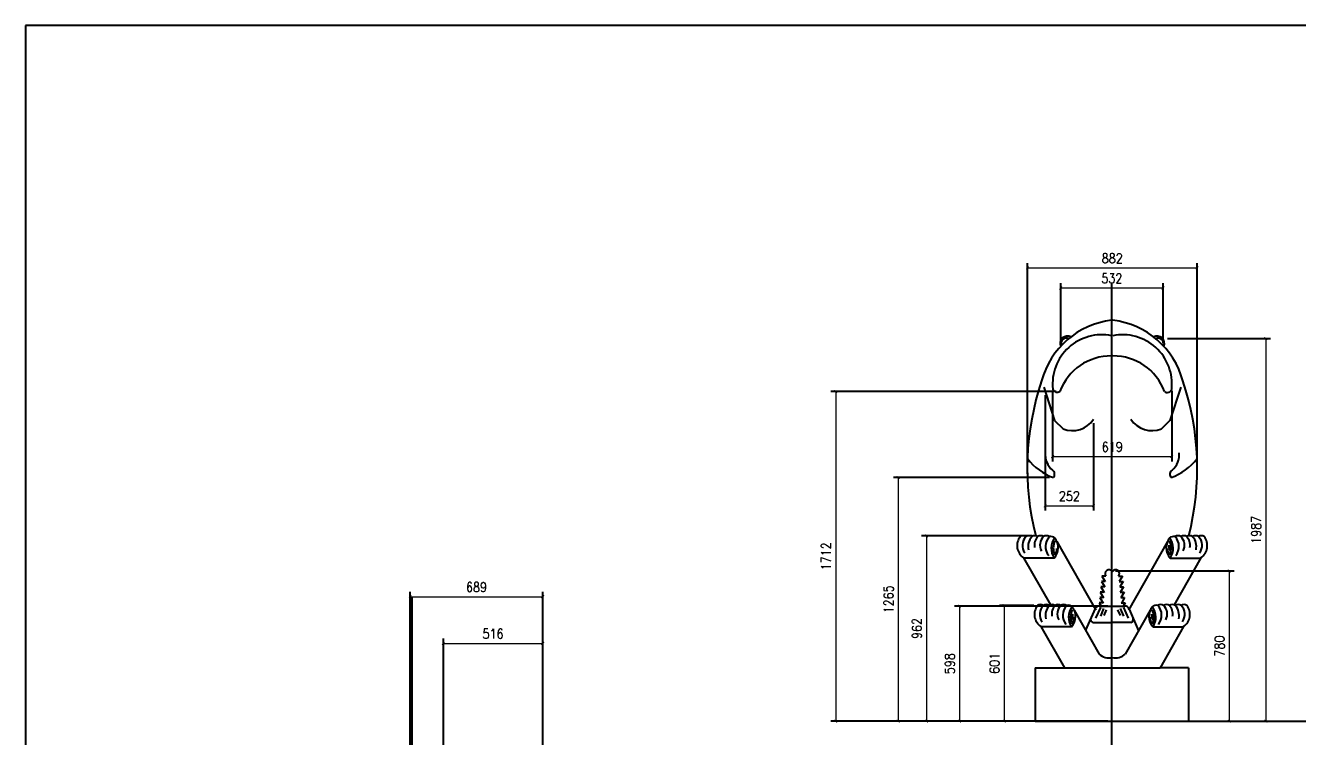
# Model space of a CAD drawing. Header units: millimetres. Extents: x -73920 to 111210, y -48963 to 87920.
# Drawn here: x 22167 to 28775, y -5821 to -2129 of the extents above; entities that cross this region are included whole.
import ezdxf

# ---------------------------------------------------------------- set-up
doc = ezdxf.new("R2010")
doc.units = ezdxf.units.MM
doc.header["$LTSCALE"] = 100
doc.header["$MEASUREMENT"] = 0
doc.linetypes.add('DOT2', pattern=[0.125, 0, -0.125])
for name, color, linetype in [('DINDING', 20, 'Continuous'), ('KOP', 7, 'Continuous'), ('water', 150, 'DOT2')]:
    doc.layers.add(name, color=color, linetype=linetype)
doc.styles.add('DIM25', font='simplex.shx', dxfattribs={"width": 0.85, "height": 50})
doc.dimstyles.new('DIM25', dxfattribs={"dimtxt": 500, "dimasz": 1, "dimexe": 25, "dimexo": 20, "dimgap": 25, "dimtad": 1, "dimdec": 0, "dimzin": 0, "dimdsep": 46, "dimtxsty": 'DIM25', "dimblk": 'Tick', "dimcen": 0.09, "dimdle": 25, "dimclrd": 256, "dimclre": 256, "dimclrt": 1, "dimadec": 0, "dimazin": 0, "dimtfac": 1, "dimtdec": 0, "dimtix": 1, "dimtmove": 2, "dimatfit": 3, "dimldrblk": 'Tick', "dimfxl": 1, "dimtolj": 1, "dimtzin": 0, "dimlwd": 5, "dimarcsym": 0})

# ---------------------------------------------------------------- blocks, each defined once
blk = doc.blocks.new('Kop-A3')
at = {"layer": 'KOP'}
blk.add_lwpolyline([(-196.64, 293.5), (-196.64, 13.5), (208.36, 13.5), (208.36, 293.5)], close=True, dxfattribs=at)
blk = doc.blocks.new('Tick')
at = {"const_width": 4}
blk.add_lwpolyline([(-7.1, -7.1), (7.1, 7.1)], dxfattribs=at)
blk = doc.blocks.new('*D212')
at = {"layer": 'DEFPOINTS', "color": 0, "linetype": 'ByBlock', "lineweight": 25, "transparency": 16777216}
for p in [(24854.4, -5337.9), (24338.1, -6529.7), (24854.4, -6529.7)]:
    blk.add_point(p, dxfattribs=at)
at = {"layer": 'water', "linetype": 'ByBlock', "lineweight": -2, "transparency": 16777216}
for p, q in [((24338.1, -6509.7), (24338.1, -5312.9)), ((24854.4, -6509.7), (24854.4, -5312.9))]:
    blk.add_line(p, q, dxfattribs=at)
at = {"layer": 'water', "linetype": 'ByBlock', "lineweight": 5, "transparency": 16777216}
blk.add_line((24339.1, -5337.9), (24853.4, -5337.9), dxfattribs=at)
at = {"layer": 'water', "linetype": 'ByBlock', "lineweight": 5, "transparency": 16777216, "rotation": 180}
blk.add_blockref('Tick', (24338.1, -5337.9), dxfattribs=at)
at = {"layer": 'water', "linetype": 'ByBlock', "lineweight": 5, "transparency": 16777216}
blk.add_blockref('Tick', (24854.4, -5337.9), dxfattribs=at)
at = {"layer": 'water', "color": 1, "linetype": 'ByBlock', "lineweight": 25, "transparency": 16777216, "insert": (24596.2, -5287.9), "char_height": 50, "attachment_point": 5, "style": 'DIM25'}
blk.add_mtext('\\A1;516', dxfattribs=at)
blk = doc.blocks.new('*D217')
at = {"layer": 'DEFPOINTS', "color": 0, "linetype": 'ByBlock', "lineweight": 25, "transparency": 16777216}
for p in [(24854.4, -5095.6), (24165.8, -6112.3), (24854.4, -6112.3)]:
    blk.add_point(p, dxfattribs=at)
at = {"layer": 'water', "linetype": 'ByBlock', "lineweight": -2, "transparency": 16777216}
for p, q in [((24165.8, -6092.3), (24165.8, -5070.6)), ((24854.4, -6092.3), (24854.4, -5070.6))]:
    blk.add_line(p, q, dxfattribs=at)
at = {"layer": 'water', "linetype": 'ByBlock', "lineweight": 5, "transparency": 16777216}
blk.add_line((24166.8, -5095.6), (24853.4, -5095.6), dxfattribs=at)
at = {"layer": 'water', "linetype": 'ByBlock', "lineweight": 5, "transparency": 16777216, "rotation": 180}
blk.add_blockref('Tick', (24165.8, -5095.6), dxfattribs=at)
at = {"layer": 'water', "linetype": 'ByBlock', "lineweight": 5, "transparency": 16777216}
blk.add_blockref('Tick', (24854.4, -5095.6), dxfattribs=at)
at = {"layer": 'water', "color": 1, "linetype": 'ByBlock', "lineweight": 25, "transparency": 16777216, "insert": (24510.1, -5045.6), "char_height": 50, "attachment_point": 5, "style": 'DIM25'}
blk.add_mtext('\\A1;689', dxfattribs=at)
blk = doc.blocks.new('*D238')
at = {"layer": 'DEFPOINTS', "color": 0, "linetype": 'ByBlock', "lineweight": 25, "transparency": 16777216}
for p in [(27424.5, -5140.8), (27251.4, -5741.7), (27424.5, -5741.7)]:
    blk.add_point(p, dxfattribs=at)
at = {"layer": 'water', "linetype": 'ByBlock', "lineweight": -2, "transparency": 16777216}
for p, q in [((27404.5, -5140.8), (27226.4, -5140.8)), ((27404.5, -5741.7), (27226.4, -5741.7))]:
    blk.add_line(p, q, dxfattribs=at)
at = {"layer": 'water', "linetype": 'ByBlock', "lineweight": 5, "transparency": 16777216}
blk.add_line((27251.4, -5141.8), (27251.4, -5740.7), dxfattribs=at)
for p, rotation in [((27251.4, -5140.8), 90), ((27251.4, -5741.7), 270)]:
    blk.add_blockref('Tick', p, dxfattribs=dict(at, rotation=rotation))
at = {"layer": 'water', "color": 1, "linetype": 'ByBlock', "lineweight": 25, "transparency": 16777216, "insert": (27201.4, -5441.2), "char_height": 50, "attachment_point": 5, "rotation": 90, "style": 'DIM25'}
blk.add_mtext('\\A1;601', dxfattribs=at)
blk = doc.blocks.new('*D239')
at = {"layer": 'DEFPOINTS', "color": 0, "linetype": 'ByBlock', "lineweight": 25, "transparency": 16777216}
for p in [(27810.2, -5143.6), (27018.9, -5741.7), (27810.2, -5741.7)]:
    blk.add_point(p, dxfattribs=at)
at = {"layer": 'water', "linetype": 'ByBlock', "lineweight": -2, "transparency": 16777216}
for p, q in [((27790.2, -5143.6), (26993.9, -5143.6)), ((27790.2, -5741.7), (26993.9, -5741.7))]:
    blk.add_line(p, q, dxfattribs=at)
at = {"layer": 'water', "linetype": 'ByBlock', "lineweight": 5, "transparency": 16777216}
blk.add_line((27018.9, -5144.6), (27018.9, -5740.7), dxfattribs=at)
for p, rotation in [((27018.9, -5143.6), 90), ((27018.9, -5741.7), 270)]:
    blk.add_blockref('Tick', p, dxfattribs=dict(at, rotation=rotation))
at = {"layer": 'water', "color": 1, "linetype": 'ByBlock', "lineweight": 25, "transparency": 16777216, "insert": (26968.9, -5442.6), "char_height": 50, "attachment_point": 5, "rotation": 90, "style": 'DIM25'}
blk.add_mtext('\\A1;598', dxfattribs=at)
blk = doc.blocks.new('*D240')
at = {"layer": 'DEFPOINTS', "color": 0, "linetype": 'ByBlock', "lineweight": 25, "transparency": 16777216}
for p in [(27415, -4779.2), (26847.5, -5741.7), (27415, -5741.7)]:
    blk.add_point(p, dxfattribs=at)
at = {"layer": 'water', "linetype": 'ByBlock', "lineweight": -2, "transparency": 16777216}
for p, q in [((27395, -4779.2), (26822.5, -4779.2)), ((27395, -5741.7), (26822.5, -5741.7))]:
    blk.add_line(p, q, dxfattribs=at)
at = {"layer": 'water', "linetype": 'ByBlock', "lineweight": 5, "transparency": 16777216}
blk.add_line((26847.5, -4780.2), (26847.5, -5740.7), dxfattribs=at)
for p, rotation in [((26847.5, -4779.2), 90), ((26847.5, -5741.7), 270)]:
    blk.add_blockref('Tick', p, dxfattribs=dict(at, rotation=rotation))
at = {"layer": 'water', "color": 1, "linetype": 'ByBlock', "lineweight": 25, "transparency": 16777216, "insert": (26797.5, -5260.4), "char_height": 50, "attachment_point": 5, "rotation": 90, "style": 'DIM25'}
blk.add_mtext('\\A1;962', dxfattribs=at)
blk = doc.blocks.new('*D241')
at = {"layer": 'DEFPOINTS', "color": 0, "linetype": 'ByBlock', "lineweight": 25, "transparency": 16777216}
for p in [(27506.7, -4476.4), (26700.5, -5741.7), (27506.7, -5741.7)]:
    blk.add_point(p, dxfattribs=at)
at = {"layer": 'water', "linetype": 'ByBlock', "lineweight": -2, "transparency": 16777216}
for p, q in [((27486.7, -4476.4), (26675.5, -4476.4)), ((27486.7, -5741.7), (26675.5, -5741.7))]:
    blk.add_line(p, q, dxfattribs=at)
at = {"layer": 'water', "linetype": 'ByBlock', "lineweight": 5, "transparency": 16777216}
blk.add_line((26700.5, -4477.4), (26700.5, -5740.7), dxfattribs=at)
for p, rotation in [((26700.5, -4476.4), 90), ((26700.5, -5741.7), 270)]:
    blk.add_blockref('Tick', p, dxfattribs=dict(at, rotation=rotation))
at = {"layer": 'water', "color": 1, "linetype": 'ByBlock', "lineweight": 25, "transparency": 16777216, "insert": (26650.5, -5109.1), "char_height": 50, "attachment_point": 5, "rotation": 90, "style": 'DIM25'}
blk.add_mtext('\\A1;1265', dxfattribs=at)
blk = doc.blocks.new('*D242')
at = {"layer": 'DEFPOINTS', "color": 0, "linetype": 'ByBlock', "lineweight": 25, "transparency": 16777216}
for p in [(27540.9, -4029.3), (26376.1, -5741.7), (27540.9, -5741.7)]:
    blk.add_point(p, dxfattribs=at)
at = {"layer": 'water', "linetype": 'ByBlock', "lineweight": -2, "transparency": 16777216}
for p, q in [((27520.9, -4029.3), (26351.1, -4029.3)), ((27520.9, -5741.7), (26351.1, -5741.7))]:
    blk.add_line(p, q, dxfattribs=at)
at = {"layer": 'water', "linetype": 'ByBlock', "lineweight": 5, "transparency": 16777216}
blk.add_line((26376.1, -4030.3), (26376.1, -5740.7), dxfattribs=at)
for p, rotation in [((26376.1, -4029.3), 90), ((26376.1, -5741.7), 270)]:
    blk.add_blockref('Tick', p, dxfattribs=dict(at, rotation=rotation))
at = {"layer": 'water', "color": 1, "linetype": 'ByBlock', "lineweight": 25, "transparency": 16777216, "insert": (26326.1, -4885.5), "char_height": 50, "attachment_point": 5, "rotation": 90, "style": 'DIM25'}
blk.add_mtext('\\A1;1712', dxfattribs=at)
blk = doc.blocks.new('*D243')
at = {"layer": 'DEFPOINTS', "color": 0, "linetype": 'ByBlock', "lineweight": 25, "transparency": 16777216}
for p in [(28080.3, -3754.5), (28080.3, -5741.7), (28610.2, -5741.7)]:
    blk.add_point(p, dxfattribs=at)
at = {"layer": 'water', "linetype": 'ByBlock', "lineweight": -2, "transparency": 16777216}
for p, q in [((28100.3, -3754.5), (28635.2, -3754.5)), ((28100.3, -5741.7), (28635.2, -5741.7))]:
    blk.add_line(p, q, dxfattribs=at)
at = {"layer": 'water', "linetype": 'ByBlock', "lineweight": 5, "transparency": 16777216}
blk.add_line((28610.2, -3755.5), (28610.2, -5740.7), dxfattribs=at)
for p, rotation in [((28610.2, -3754.5), 90), ((28610.2, -5741.7), 270)]:
    blk.add_blockref('Tick', p, dxfattribs=dict(at, rotation=rotation))
at = {"layer": 'water', "color": 1, "linetype": 'ByBlock', "lineweight": 25, "transparency": 16777216, "insert": (28560.2, -4748.1), "char_height": 50, "attachment_point": 5, "rotation": 90, "style": 'DIM25'}
blk.add_mtext('\\A1;1987', dxfattribs=at)
blk = doc.blocks.new('*D244')
at = {"layer": 'DEFPOINTS', "color": 0, "linetype": 'ByBlock', "lineweight": 25, "transparency": 16777216}
for p in [(28253.3, -3388.1), (27371.7, -4476.4), (28253.3, -4476.4)]:
    blk.add_point(p, dxfattribs=at)
at = {"layer": 'water', "linetype": 'ByBlock', "lineweight": -2, "transparency": 16777216}
for p, q in [((27371.7, -4456.4), (27371.7, -3363.1)), ((28253.3, -4456.4), (28253.3, -3363.1))]:
    blk.add_line(p, q, dxfattribs=at)
at = {"layer": 'water', "linetype": 'ByBlock', "lineweight": 5, "transparency": 16777216}
blk.add_line((27372.7, -3388.1), (28252.3, -3388.1), dxfattribs=at)
at = {"layer": 'water', "linetype": 'ByBlock', "lineweight": 5, "transparency": 16777216, "rotation": 180}
blk.add_blockref('Tick', (27371.7, -3388.1), dxfattribs=at)
at = {"layer": 'water', "linetype": 'ByBlock', "lineweight": 5, "transparency": 16777216}
blk.add_blockref('Tick', (28253.3, -3388.1), dxfattribs=at)
at = {"layer": 'water', "color": 1, "linetype": 'ByBlock', "lineweight": 25, "transparency": 16777216, "insert": (27812.5, -3338.1), "char_height": 50, "attachment_point": 5, "style": 'DIM25'}
blk.add_mtext('\\A1;882', dxfattribs=at)
blk = doc.blocks.new('*D245')
at = {"layer": 'DEFPOINTS', "color": 0, "linetype": 'ByBlock', "lineweight": 25, "transparency": 16777216}
for p in [(28076.3, -3492.1), (27544.7, -3794.9), (28076.3, -3790.7)]:
    blk.add_point(p, dxfattribs=at)
at = {"layer": 'water', "linetype": 'ByBlock', "lineweight": -2, "transparency": 16777216}
for p, q in [((27544.7, -3774.9), (27544.7, -3467.1)), ((28076.3, -3770.7), (28076.3, -3467.1))]:
    blk.add_line(p, q, dxfattribs=at)
at = {"layer": 'water', "linetype": 'ByBlock', "lineweight": 5, "transparency": 16777216}
blk.add_line((27545.7, -3492.1), (28075.3, -3492.1), dxfattribs=at)
at = {"layer": 'water', "linetype": 'ByBlock', "lineweight": 5, "transparency": 16777216, "rotation": 180}
blk.add_blockref('Tick', (27544.7, -3492.1), dxfattribs=at)
at = {"layer": 'water', "linetype": 'ByBlock', "lineweight": 5, "transparency": 16777216}
blk.add_blockref('Tick', (28076.3, -3492.1), dxfattribs=at)
at = {"layer": 'water', "color": 1, "linetype": 'ByBlock', "lineweight": 25, "transparency": 16777216, "insert": (27810.5, -3442.1), "char_height": 50, "attachment_point": 5, "style": 'DIM25'}
blk.add_mtext('\\A1;532', dxfattribs=at)
blk = doc.blocks.new('*D246')
at = {"layer": 'DEFPOINTS', "color": 0, "linetype": 'ByBlock', "lineweight": 25, "transparency": 16777216}
for p in [(27502.8, -4005.8), (28122.1, -4005.8), (28122.1, -4367.7)]:
    blk.add_point(p, dxfattribs=at)
at = {"layer": 'water', "linetype": 'ByBlock', "lineweight": -2, "transparency": 16777216}
for p, q in [((27502.8, -4025.8), (27502.8, -4392.7)), ((28122.1, -4025.8), (28122.1, -4392.7))]:
    blk.add_line(p, q, dxfattribs=at)
at = {"layer": 'water', "linetype": 'ByBlock', "lineweight": 5, "transparency": 16777216}
blk.add_line((27503.8, -4367.7), (28121.1, -4367.7), dxfattribs=at)
at = {"layer": 'water', "linetype": 'ByBlock', "lineweight": 5, "transparency": 16777216, "rotation": 180}
blk.add_blockref('Tick', (27502.8, -4367.7), dxfattribs=at)
at = {"layer": 'water', "linetype": 'ByBlock', "lineweight": 5, "transparency": 16777216}
blk.add_blockref('Tick', (28122.1, -4367.7), dxfattribs=at)
at = {"layer": 'water', "color": 1, "linetype": 'ByBlock', "lineweight": 25, "transparency": 16777216, "insert": (27812.5, -4317.7), "char_height": 50, "attachment_point": 5, "style": 'DIM25'}
blk.add_mtext('\\A1;619', dxfattribs=at)
blk = doc.blocks.new('*D247')
at = {"layer": 'DEFPOINTS', "color": 0, "linetype": 'ByBlock', "lineweight": 25, "transparency": 16777216}
for p in [(27464.3, -4029.3), (27715.9, -4173.5), (27715.9, -4623.3)]:
    blk.add_point(p, dxfattribs=at)
at = {"layer": 'water', "linetype": 'ByBlock', "lineweight": -2, "transparency": 16777216}
for p, q in [((27464.3, -4049.3), (27464.3, -4648.3)), ((27715.9, -4193.5), (27715.9, -4648.3))]:
    blk.add_line(p, q, dxfattribs=at)
at = {"layer": 'water', "linetype": 'ByBlock', "lineweight": 5, "transparency": 16777216}
blk.add_line((27465.3, -4623.3), (27714.9, -4623.3), dxfattribs=at)
at = {"layer": 'water', "linetype": 'ByBlock', "lineweight": 5, "transparency": 16777216, "rotation": 180}
blk.add_blockref('Tick', (27464.3, -4623.3), dxfattribs=at)
at = {"layer": 'water', "linetype": 'ByBlock', "lineweight": 5, "transparency": 16777216}
blk.add_blockref('Tick', (27715.9, -4623.3), dxfattribs=at)
at = {"layer": 'water', "color": 1, "linetype": 'ByBlock', "lineweight": 25, "transparency": 16777216, "insert": (27590.1, -4573.3), "char_height": 50, "attachment_point": 5, "style": 'DIM25'}
blk.add_mtext('\\A1;252', dxfattribs=at)
blk = doc.blocks.new('*D248')
at = {"layer": 'DEFPOINTS', "color": 0, "linetype": 'ByBlock', "lineweight": 25, "transparency": 16777216}
for p in [(27810.2, -4961.8), (27810.2, -5741.7), (28420.4, -5741.7)]:
    blk.add_point(p, dxfattribs=at)
at = {"layer": 'water', "linetype": 'ByBlock', "lineweight": -2, "transparency": 16777216}
for p, q in [((27830.2, -4961.8), (28445.4, -4961.8)), ((27830.2, -5741.7), (28445.4, -5741.7))]:
    blk.add_line(p, q, dxfattribs=at)
at = {"layer": 'water', "linetype": 'ByBlock', "lineweight": 5, "transparency": 16777216}
blk.add_line((28420.4, -4962.8), (28420.4, -5740.7), dxfattribs=at)
for p, rotation in [((28420.4, -4961.8), 90), ((28420.4, -5741.7), 270)]:
    blk.add_blockref('Tick', p, dxfattribs=dict(at, rotation=rotation))
at = {"layer": 'water', "color": 1, "linetype": 'ByBlock', "lineweight": 25, "transparency": 16777216, "insert": (28370.4, -5351.8), "char_height": 50, "attachment_point": 5, "rotation": 90, "style": 'DIM25'}
blk.add_mtext('\\A1;780', dxfattribs=at)

msp = doc.modelspace()

# ---------------------------------------------------------------- linework, layer by layer
at = {"layer": 'water', "color": 1, "linetype": 'ByBlock', "lineweight": 25}
for p, q in [((27810.23443993, -5969.42149484), (27810.2344643, -3465.63522947)), ((24176.31413461, -7599.3871476), (24176.31415897, -5095.60088223)), ((24854.38674142, -7841.71837221), (24854.38676578, -5337.93210684)), ((27412.77120261, -5741.68653742), (29110.66968448, -5741.68653742))]:
    msp.add_line(p, q, dxfattribs=at)
at = {"layer": 'water', "color": 40, "linetype": 'ByBlock'}
for p, q in [((27456.95641901, -4006.66362407), (27513.00321431, -4180.25641776)), ((28168.01341866, -4006.66362407), (28111.96662336, -4180.25641776)), ((27513.00321431, -4180.25641776), (27556.87285769, -4223.65464382)), ((28111.96662336, -4180.25641776), (28068.09697998, -4223.65464382)), ((27525.0611799, -4808.08157571), (27727.97480544, -5164.97469261)), ((28099.90865777, -4808.08157571), (27896.99503223, -5164.97469261)), ((27351.5508324, -4892.81472822), (27491.34979806, -5137.67668913)), ((27510.70831026, -4894.45030393), (27352.48463115, -4894.45030393)), ((28114.26152741, -4894.45030393), (28272.48520652, -4894.45030393)), ((28273.41900527, -4892.81472822), (28133.62003961, -5137.67668913)), ((27776.20660201, -5016.67979043), (27756.12370857, -5016.67979043)), ((27756.12370857, -5016.67979043), (27773.2777403, -5044.59708944)), ((27779.13432862, -4988.78647212), (27759.05143518, -4988.78647212)), ((27759.05143518, -4988.78647212), (27776.20546691, -5016.70377113)), ((27845.83550905, -4988.78647212), (27865.91840249, -4988.78647212)), ((27848.76323566, -5016.67979043), (27868.8461291, -5016.67979043)), ((27865.91840249, -4988.78647212), (27848.76437076, -5016.70377113)), ((27868.8461291, -5016.67979043), (27851.69209737, -5044.59708944)), ((27770.56114374, -5072.49151285), (27750.4782503, -5072.49151285)), ((27750.4782503, -5072.49151285), (27767.63228203, -5100.40881187)), ((27773.42672319, -5044.75821326), (27753.34382975, -5044.75821326)), ((27753.34382975, -5044.75821326), (27770.49786148, -5072.67551228)), ((27851.54311448, -5044.75821326), (27871.62600792, -5044.75821326)), ((27854.40869393, -5072.49151285), (27874.49158737, -5072.49151285)), ((27871.62600792, -5044.75821326), (27854.47197619, -5072.67551228)), ((27874.49158737, -5072.49151285), (27857.33755564, -5100.40881187)), ((27750.77955668, -5150.9821624), (27726.08264571, -5206.62532699)), ((27745.24238769, -5143.55599317), (27877.56442922, -5143.55599317)), ((27765.4687667, -5127.6827207), (27745.38587326, -5127.6827207)), ((27745.38587326, -5127.6827207), (27755.13934617, -5143.55599317)), ((27768.0681634, -5100.18900715), (27747.98526996, -5100.18900715)), ((27747.98526996, -5100.18900715), (27765.13930169, -5128.10630616)), ((27856.90167427, -5100.18900715), (27876.98456771, -5100.18900715)), ((27859.50107097, -5127.6827207), (27879.58396441, -5127.6827207)), ((27876.98456771, -5100.18900715), (27859.83053598, -5128.10630616)), ((27879.58396441, -5127.6827207), (27869.8304915, -5143.55599317)), ((27870.85063176, -5150.9821624), (27895.54754273, -5206.62532699)), ((27615.0366289, -5165.57588286), (27744.45498936, -5393.20240092)), ((27723.23589174, -5156.63968959), (27673.48537123, -5268.37801739)), ((27767.5946499, -5157.28140527), (27751.30514363, -5197.1764627)), ((27781.25650518, -5164.10549293), (27768.11995306, -5192.45208581)), ((27840.37368326, -5164.10549293), (27853.51023538, -5192.45208581)), ((27854.03553854, -5157.28140527), (27870.3250448, -5197.1764627)), ((28009.93320877, -5165.57588286), (27880.51484831, -5393.20240092)), ((27899.86101022, -5159.9338886), (27949.61153072, -5271.67221641)), ((27441.5262814, -5250.30903537), (27564.25591017, -5465.27355547)), ((27600.68375926, -5251.94461108), (27442.46008015, -5251.94461108)), ((27712.33678733, -5229.34340414), (27812.48491884, -5229.34340414)), ((27909.29340111, -5229.34340414), (27809.1452696, -5229.34340414)), ((28024.28607841, -5251.94461108), (28182.50975752, -5251.94461108)), ((28183.44355627, -5250.30903537), (28060.7139275, -5465.27355547)), ((27412.77120261, -5464.64330155), (27412.77120261, -5741.68653742)), ((27564.25591017, -5465.27355547), (28060.7139275, -5465.27355547)), ((28209.25452425, -5464.64330155), (28209.25452425, -5741.68653742)), ((27412.77137576, -5741.68656183), (28209.25452425, -5741.68653742))]:
    msp.add_line(p, q, dxfattribs=at)
at = {"layer": 'water', "color": 40, "linetype": 'ByBlock', "lineweight": 25}
for p, q in [((27412.77120261, -5464.64330155), (27563.8960795, -5464.64330155)), ((28209.25452425, -5464.64330155), (28058.12964736, -5464.64330155))]:
    msp.add_line(p, q, dxfattribs=at)
at = {"layer": 'water', "color": 40, "linetype": 'ByBlock'}
for centre, radius, start, end in [((27859.12531432, -4084.90297733), 427.72748931, 96.71258858, 165.1163327183), ((27765.84452335, -4084.90297733), 427.72748931, 14.8836672817, 83.28741142), ((27758.07751647, -3990.77768058), 255.6933269, 78.4830476622, 185.883503241), ((27579.45948628, -3779.71354619), 37.95322347, 61.3604106359, 203.6418830705), ((27575.2670683, -3780.30895095), 28.51556773, 64.6945655098, 201.2691468374), ((27866.8923212, -3990.77768058), 255.6933269, 354.116496759, 101.516952338), ((28045.51035139, -3779.71354619), 37.95322347, 336.3581169295, 118.6395893641), ((28049.70276937, -3780.30895095), 28.51556773, 338.7308531626, 115.3054344904), ((27805.09138926, -4126.99216008), 281.66751511, 89.1787170522, 159.6986154745), ((27819.87844841, -4126.99216008), 281.66751511, 20.3013845255, 90.8212829478), ((28784.13874188, -4428.83085469), 1413.22917934, 161.27032814363, 194.35418874559), ((27526.83178755, -4009.47798903), 24.29073616, 198.0088690634, 305.451962975), ((28099.00757187, -4012.11161642), 22.75967119, 228.9097084362, 347.6286263047), ((26840.83109579, -4428.83085469), 1413.22917934, 345.64581125441, 18.72967185637), ((27605.67612965, -4101.12364581), 131.89239866, 248.2829404275, 326.7276550602), ((28019.29370802, -4101.12364581), 131.89239866, 213.2723449394, 291.7170595725), ((27569.93273468, -4357.64249341), 105.80300943, 174.4572302643, 229.7581040344), ((28055.03710299, -4357.64249341), 105.80300943, 310.2418959653, 5.5427697357), ((27609.42421211, -4193.27588061), 301.23815967, 217.9267755484, 250.0550166732), ((28015.54562556, -4193.27588061), 301.23815967, 289.9449833265, 322.0732244516), ((27488.6913696, -4459.48783725), 24.71204202, 316.6676624019, 58.5573053823), ((28136.27846807, -4459.48783725), 24.71204202, 121.4426946174, 223.3323375981), ((27394.96983767, -4830), 76.36033067, 142.2725441071, 235.3468674631), ((27349.61200444, -4805.96292373), 27.21939713, 56.4636430899, 123.9717389529), ((27410.98736518, -4828.90130409), 65.24463769, 135.599487407, 216.2117695591), ((27379.85950379, -4805.96292373), 27.21939713, 56.4636430899, 123.9717389529), ((27450.06416303, -4834.26726885), 74.90176888, 137.3735134362, 193.6412440929), ((27410.10700314, -4805.96292373), 27.21939713, 56.4636430899, 123.9717389529), ((27473.31300886, -4828.0284948), 65.24463769, 135.599487407, 189.8005594219), ((27440.35450248, -4805.96292373), 27.21939713, 56.4636430899, 123.9717389529), ((27499.28651669, -4827.81627953), 62.5353075, 134.5805283269, 208.4633797071), ((27470.60200183, -4805.96292373), 27.21939713, 56.4636430899, 123.9717389529), ((27541.51621964, -4834.45616027), 75.77419025, 137.511006251, 218.6329971801), ((27492.67675116, -4815.81828392), 33.29576367, 45.8050467875, 102.2013922103), ((27588.8376884, -4843.82171559), 93.0991605, 144.3637985086, 212.9436254976), ((27598.45054873, -4842.68599414), 92.04424208, 155.9792000179, 202.6044665982), ((27454.02342021, -4840.65338028), 78.14912511, 316.4973560654, 40.8100679407), ((28170.94641746, -4840.65338028), 78.14912511, 139.1899320593, 223.5026439349), ((28132.29308651, -4815.81828392), 33.29576367, 77.7986077897, 134.1949532122), ((28026.51928894, -4842.68599414), 92.04424208, 337.3955334018, 24.0207999821), ((28036.13214927, -4843.82171559), 93.0991605, 327.0563745024, 35.6362014914), ((28154.36783584, -4805.96292373), 27.21939713, 56.0282610469, 123.5363569101), ((28083.45361803, -4834.45616027), 75.77419025, 321.3670028196, 42.488993749), ((28184.61533519, -4805.96292373), 27.21939713, 56.0282610469, 123.5363569101), ((28125.68332098, -4827.81627953), 62.5353075, 331.5366202929, 45.4194716731), ((28151.65682881, -4828.0284948), 65.24463769, 350.1994405781, 44.400512593), ((28214.86283453, -4805.96292373), 27.21939713, 56.0282610469, 123.5363569101), ((28174.90567464, -4834.26726885), 74.90176888, 346.3587559071, 42.6264865641), ((28245.11033388, -4805.96292373), 27.21939713, 56.0282610469, 123.5363569101), ((28275.35783323, -4805.96292373), 27.21939713, 56.0282610469, 123.5363569101), ((28213.98247249, -4828.90130409), 65.24463769, 323.7882304409, 44.400512593), ((28230, -4830), 76.36033067, 304.6531325367, 37.7274558926), ((27480.71145382, -4847.61337689), 44.73117001, 317.0965510437, 4.0476276499), ((28144.25838385, -4847.61337689), 44.73117001, 175.9523723501, 222.9034489563), ((28152.43471857, -4833.78889165), 45.62932751, 173.1295145476, 215.0686288529), ((27795.80962373, -4976.60524334), 20.65061262, 36.1479619109, 216.1479619109), ((27829.16021394, -4976.60524334), 20.65061262, 323.8520380891, 143.8520380891), ((27484.94528667, -5187.49430715), 76.36033067, 142.2725441071, 235.3468674636), ((27439.58745344, -5163.45723088), 27.21939713, 56.4636430899, 123.9717389529), ((27500.96281417, -5186.39561124), 65.24463769, 135.599487407, 216.2117695591), ((27469.83495279, -5163.45723088), 27.21939713, 56.4636430899, 123.9717389529), ((27540.03961202, -5191.761576), 74.90176888, 137.3735134362, 193.6412440929), ((27500.08245213, -5163.45723088), 27.21939713, 56.4636430899, 123.9717389529), ((27563.28845785, -5185.52280195), 65.24463769, 135.599487407, 189.8005594219), ((27530.32995148, -5163.45723088), 27.21939713, 56.4636430899, 123.9717389529), ((27589.26196568, -5185.31058668), 62.5353075, 134.5805283269, 208.4633797071), ((27560.57745083, -5163.45723088), 27.21939713, 56.4636430899, 123.9717389529), ((27631.49166864, -5191.95046742), 75.77419025, 137.5110062507, 218.6329971801), ((27582.65220016, -5173.31259107), 33.29576367, 45.805046788, 102.2013922103), ((27678.8131374, -5201.31602274), 93.0991605, 144.3637985086, 212.9436254976), ((27543.99886921, -5198.14768743), 78.14912511, 316.4973560648, 40.8100679407), ((27744.96823224, -5168.14394423), 24.58947944, 89.3611790236, 152.1049985097), ((27874.97921509, -5170.44149439), 27.00950773, 22.8943799735, 84.5075280995), ((28080.97096846, -5198.14768743), 78.14912511, 139.1899320593, 223.502643935), ((28042.31763751, -5173.31259107), 33.29576367, 77.7986077897, 134.1949532122), ((27946.15670027, -5201.31602274), 93.0991605, 327.0563745024, 35.6362014914), ((28064.39238684, -5163.45723088), 27.21939713, 56.0282610469, 123.5363569101), ((27993.47816903, -5191.95046742), 75.77419025, 321.3670028196, 42.488993749), ((28094.63988619, -5163.45723088), 27.21939713, 56.0282610469, 123.5363569101), ((28035.70787199, -5185.31058668), 62.5353075, 331.5366202929, 45.4194716731), ((28061.68137982, -5185.52280195), 65.24463769, 350.1994405781, 44.400512593), ((28124.88738554, -5163.45723088), 27.21939713, 56.0282610469, 123.5363569101), ((28084.93022565, -5191.761576), 74.90176888, 346.3587559071, 42.6264865641), ((28155.13488488, -5163.45723088), 27.21939713, 56.0282610469, 123.5363569101), ((28185.38238423, -5163.45723088), 27.21939713, 56.0282610469, 123.5363569101), ((28124.0070235, -5186.39561124), 65.24463769, 323.7882304409, 44.400512593), ((28140.024551, -5187.49430715), 76.36033067, 304.6531325367, 37.7274558926), ((27688.42599773, -5200.18030129), 92.04424208, 155.9792000179, 202.6044665982), ((27562.51056809, -5191.2831988), 45.62932751, 324.9313711471, 6.8704854524), ((27570.68690281, -5205.10768404), 44.73117001, 317.0965510434, 4.0476276499), ((27716.24727311, -5213.18654423), 16.6233577, 160.6147156473, 256.3942043801), ((27905.38291533, -5213.18654423), 16.6233577, 283.6057956199, 19.3852843527), ((28054.28293486, -5205.10768404), 44.73117001, 175.9523723501, 222.9034489563), ((28062.45926958, -5191.2831988), 45.62932751, 173.1295145476, 215.0686288529), ((27936.54383994, -5200.18030129), 92.04424208, 337.3955334018, 24.0207999821), ((27795.17989403, -5337.48956939), 75.34544148, 227.6830543285, 283.2779856969), ((27829.78994364, -5337.48956939), 75.34544148, 256.7220143031, 312.3169456715)]:
    msp.add_arc(centre, radius, start, end, dxfattribs=at)

# ---------------------------------------------------------------- block references
at = {"layer": 'DINDING', "xscale": 25, "yscale": 25, "zscale": 25}
msp.add_blockref('Kop-A3', (27083.2685961, -9466.53264857), dxfattribs=at)

# ---------------------------------------------------------------- dimensions: what is measured, and where the dimension line sits
at = {"layer": 'water', "color": 1, "linetype": 'ByBlock', "lineweight": 25}
for base, p1, p2, picture, middle in [((28253.25791349, -3388.1368232), (27371.71192418, -4476.44595705), (28253.25791349, -4476.44595705), '*D244', (27812.48491884, -3338.1368232)), ((28076.27604766, -3492.08307037), (27544.69168328, -3794.93350173), (28076.27604766, -3790.65295809), '*D245', (27810.48386547, -3442.08307037)), ((27715.94770572, -4623.26160464), (27464.25366908, -4029.26527362), (27715.94770572, -4173.48236564), '*D247', (27590.1006874, -4573.26160464)), ((28122.14528914, -4367.68269867), (27502.82454853, -4005.77767318), (28122.14528914, -4005.77767318), '*D246', (27812.48491884, -4317.68269867)), ((24854.38675824, -5095.60088223), (24165.77045877, -6112.25096882), (24854.38675824, -6112.25098991), '*D217', (24510.07860851, -5045.60088223)), ((24854.38675418, -5337.93210684), (24338.09678212, -6529.70910663), (24854.38675418, -6529.70910663), '*D212', (24596.24176815, -5287.93210684))]:
    dim = msp.add_linear_dim(base=base, p1=p1, p2=p2, dimstyle='DIM25', dxfattribs=at)
    dim.commit()
    dim.dimension.update_dxf_attribs({"geometry": picture, "text_midpoint": middle})
for base, p1, p2, picture, middle in [((28610.17068186, -5741.68653742), (28080.27815439, -3754.52967976), (28080.27815439, -5741.68653742), '*D243', (28560.17068186, -4748.10810859)), ((26376.13090924, -5741.68653742), (27540.92090505, -4029.26527362), (27540.92090505, -5741.68653742), '*D242', (26326.13090924, -4885.47590552)), ((26700.52579331, -5741.68653742), (27506.66655232, -4476.44595705), (27506.66655232, -5741.68653742), '*D241', (26650.52579331, -5109.06624724)), ((26847.48078285, -5741.68656176), (27415.0281845, -4779.19208971), (27415.0281845, -5741.68656176), '*D240', (26797.48078285, -5260.43932573)), ((28420.35503102, -5741.68653742), (27810.23444974, -4961.82782151), (27810.23444215, -5741.68653742), '*D248', (28370.35503102, -5351.75717947)), ((27018.85903437, -5741.68653742), (27810.23444797, -5143.55599317), (27810.23444797, -5741.68653742), '*D239', (26968.85903437, -5442.62126529)), ((27251.44386038, -5741.68656147), (27424.54957971, -5140.76895342), (27424.54957971, -5741.68656147), '*D238', (27201.44386038, -5441.22775745))]:
    dim = msp.add_linear_dim(base=base, p1=p1, p2=p2, angle=90, dimstyle='DIM25', dxfattribs=at)
    dim.commit()
    dim.dimension.update_dxf_attribs({"geometry": picture, "text_midpoint": middle})

doc.saveas('drawing.dxf')
